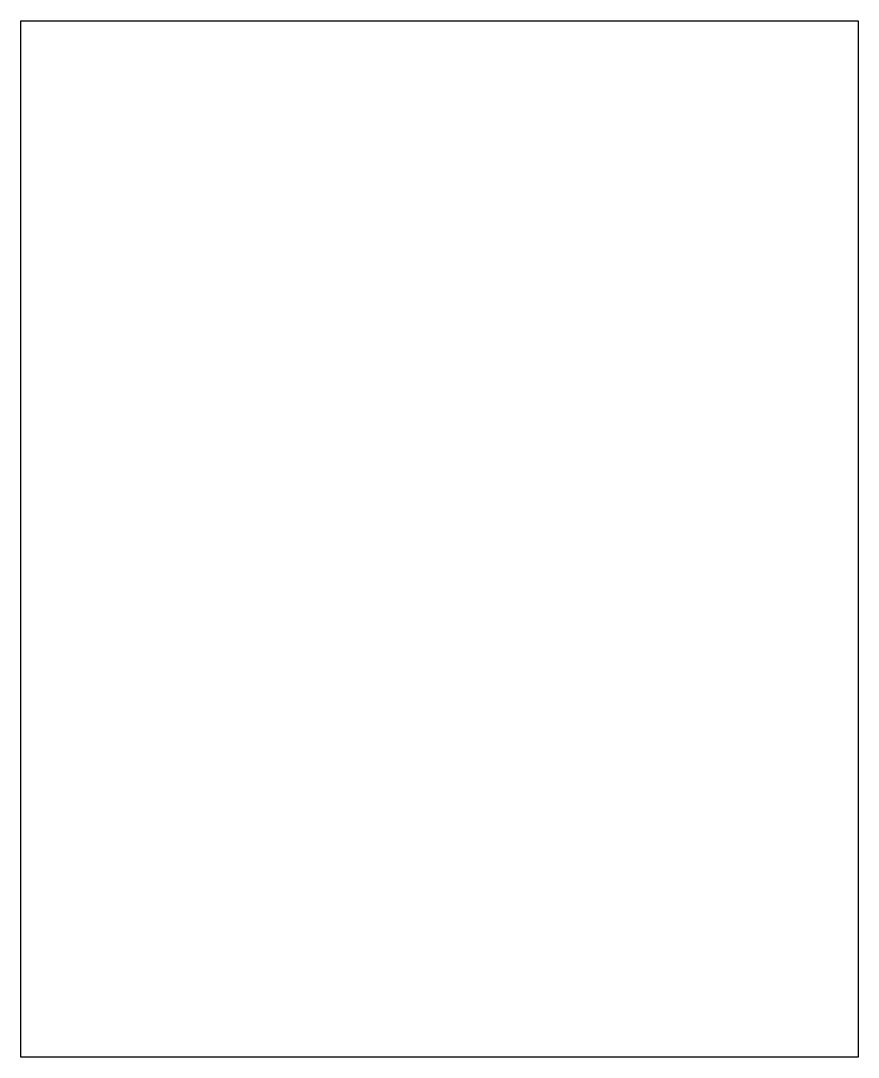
# Model space of a CAD drawing. Header units: inches. Extents: x -0.8 to 20.2, y -26 to 0.
import ezdxf

# ---------------------------------------------------------------- set-up
doc = ezdxf.new("R2010")
doc.units = ezdxf.units.IN
doc.layers.get('0').update_dxf_attribs({"linetype": 'CONTINUOUS'})

msp = doc.modelspace()

# ---------------------------------------------------------------- linework, layer by layer
msp.add_lwpolyline([(-0.75, 0), (20.25, 0), (20.25, -26), (-0.75, -26)], close=True)

doc.saveas('drawing.dxf')
